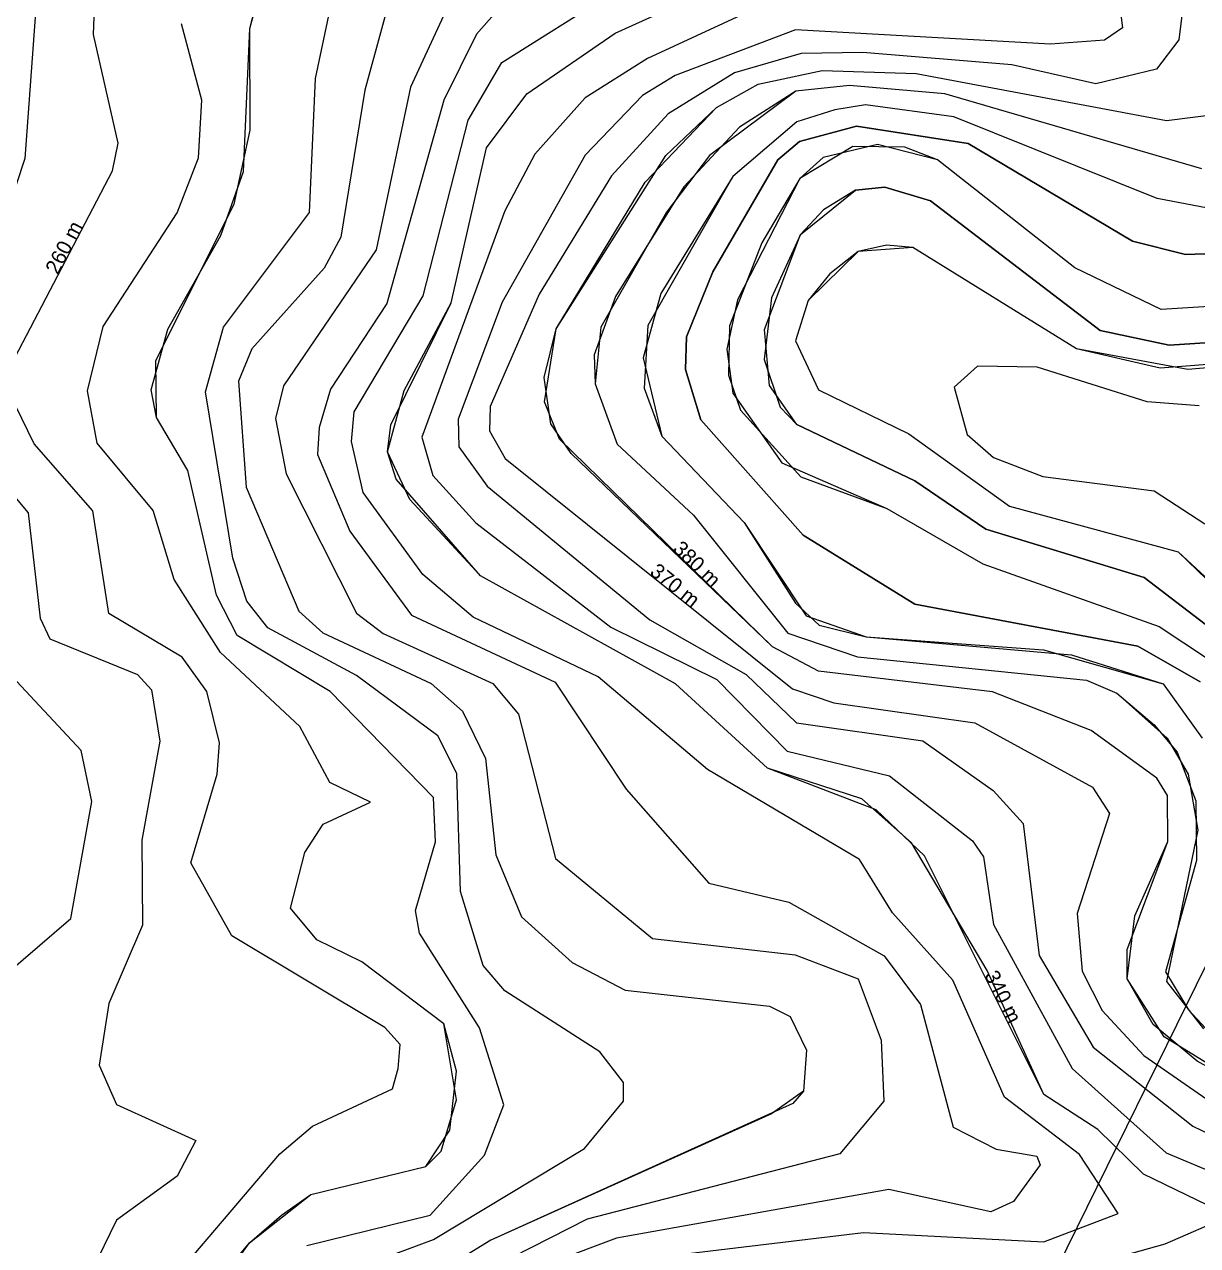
# Model space of a CAD drawing. Extents: x 120.7465 to 120.8269, y 14.0376 to 14.0711.
# Drawn here: x 120.77333 to 120.78012, y 14.04856 to 14.05564 of the extents above; entities that cross this region are included whole.
import ezdxf

# ---------------------------------------------------------------- set-up
doc = ezdxf.new("R2010")
doc.units = 0
doc.header["$MEASUREMENT"] = 0
for name, color, linetype in [('Contour_Line_Intermediate', 7, 'Continuous'), ('Contour_Line_Major', 7, 'Continuous'), ('FEATURE_LABEL', 7, 'Continuous'), ('Iso-height_Area', 7, 'Continuous'), ('Unknown_Area_Type', 7, 'Continuous')]:
    doc.layers.add(name, color=color, linetype=linetype)

msp = doc.modelspace()

# ---------------------------------------------------------------- linework, layer by layer
at = {"layer": 'Contour_Line_Intermediate', "color": 36}
for points in [[(120.7749638, 14.0485634), (120.7756774, 14.0487401), (120.7759918, 14.0490879), (120.7761051, 14.049379), (120.7759639, 14.0498246), (120.7756155, 14.0503742), (120.7755925, 14.0505053), (120.7757077, 14.0509029), (120.7756964, 14.0511599), (120.7750976, 14.0517727), (120.7745599, 14.0520978), (120.7744397, 14.0523322), (120.774273, 14.0530545), (120.7740919, 14.053361), (120.7740611, 14.0535215), (120.7741574, 14.0538722), (120.7744637, 14.0544158), (120.7745953, 14.0547864), (120.774633, 14.0556152), (120.7748494, 14.0564547)], [(120.7751095, 14.0483798), (120.7756973, 14.0485986), (120.7765714, 14.049126), (120.7767974, 14.0493998), (120.7767983, 14.0495074), (120.7766603, 14.049685), (120.7761099, 14.0500401), (120.7759843, 14.0501859), (120.7758523, 14.0506156), (120.7758317, 14.0512994), (120.7757215, 14.0515168), (120.7752507, 14.0518671), (120.7747371, 14.0521424), (120.7746159, 14.0522965), (120.7745344, 14.0525457), (120.7743751, 14.0535094), (120.7744803, 14.0538839), (120.7749789, 14.054549), (120.7750122, 14.055325), (120.7752572, 14.0564758)], [(120.7755827, 14.0562981), (120.775299, 14.0552581), (120.7751594, 14.0544061), (120.7750625, 14.0542256), (120.774644, 14.0537579), (120.7745674, 14.0535722), (120.7746122, 14.0529583), (120.7749156, 14.0522396), (120.7750563, 14.0521142), (120.7756835, 14.0518197), (120.7758643, 14.0516604), (120.7759974, 14.0513856), (120.7760581, 14.0508279), (120.7762061, 14.0504671), (120.7765, 14.0502033), (120.7768078, 14.0500425), (120.7776438, 14.0499509), (120.777764, 14.049891), (120.7778573, 14.0496959), (120.7778412, 14.0494579), (120.7776552, 14.049326), (120.7760283, 14.0485956), (120.7756686, 14.0483727)], [(120.7792394, 14.048378), (120.7799367, 14.0485739), (120.7803084, 14.0487353), (120.7798104, 14.0489763), (120.7795467, 14.0492354), (120.7792325, 14.0494395), (120.7785411, 14.0508205), (120.7782618, 14.0510874), (120.7776329, 14.0513302), (120.7770982, 14.0518189), (120.7759687, 14.0524429), (120.7755598, 14.0528857), (120.7754305, 14.0531617), (120.7755271, 14.0535181), (120.7757985, 14.0540258), (120.7760045, 14.0549236), (120.7762375, 14.0552354), (120.7767485, 14.055587), (120.7777844, 14.0560572)], [(120.7739318, 14.048067), (120.7748073, 14.0490957), (120.774996, 14.0492545), (120.7754601, 14.0494715), (120.7754916, 14.0495898), (120.7755046, 14.0497287), (120.7754142, 14.0498276), (120.774528, 14.0503581), (120.7742908, 14.0507813), (120.7744425, 14.051294), (120.774457, 14.0514765), (120.7743827, 14.0517731), (120.77424, 14.0519724), (120.7738157, 14.0522247), (120.7737221, 14.0528198), (120.7733831, 14.0532082), (120.773203, 14.0535772), (120.7738366, 14.0547904), (120.7738696, 14.0549504), (120.7737276, 14.0555796), (120.7737395, 14.0559352)], [(120.7758625, 14.0559242), (120.7755643, 14.0552753), (120.7753651, 14.0543329), (120.7748272, 14.0535435), (120.7747822, 14.0533557), (120.7748434, 14.0530352), (120.7752502, 14.0522275), (120.7754046, 14.0521088), (120.7760399, 14.0518207), (120.7761884, 14.0516426), (120.7764031, 14.0508058), (120.7769656, 14.0503432), (120.7777915, 14.0502477), (120.7781573, 14.0501081), (120.7782901, 14.0497533), (120.7783062, 14.0493997), (120.778051, 14.0490954), (120.7765874, 14.0487164), (120.776044, 14.0484412)], [(120.7796583, 14.055862), (120.7796894, 14.0556193), (120.7795852, 14.0555467), (120.7792724, 14.055523), (120.7777939, 14.0556061), (120.7770968, 14.0553417), (120.7769079, 14.0552264), (120.7765765, 14.0548809), (120.7760945, 14.0540283), (120.775839, 14.0533515), (120.775844, 14.0531909), (120.7760069, 14.0529625), (120.7769496, 14.0521884), (120.7775077, 14.0518712), (120.7778009, 14.0515914), (120.7785321, 14.0514879), (120.77894, 14.0512003), (120.7791124, 14.0510088), (120.7792064, 14.0502445), (120.7795188, 14.0497122), (120.7800966, 14.0492551), (120.7806766, 14.0489777)], [(120.7768826, 14.048482), (120.7781883, 14.0486398), (120.7792338, 14.0485859), (120.7796641, 14.0487486), (120.7794391, 14.0490912), (120.7790047, 14.049424), (120.7787056, 14.0501017), (120.7783561, 14.0504909), (120.7781657, 14.0508011), (120.7772842, 14.0513224), (120.77665, 14.0518583), (120.7759273, 14.0522041), (120.7756353, 14.052452), (120.7752891, 14.0529273), (120.775222, 14.0532223), (120.7752378, 14.0533931), (120.7756375, 14.0540668), (120.7758967, 14.0550842), (120.776093, 14.0554177), (120.7767327, 14.0558205)], [(120.7760925, 14.0557478), (120.7759466, 14.0555826), (120.7757573, 14.0551991), (120.7754263, 14.0540206), (120.7751003, 14.0535256), (120.7750335, 14.0533026), (120.775025, 14.0531475), (120.7752119, 14.052702), (120.7755694, 14.0522161), (120.7764024, 14.0518276), (120.7768126, 14.0512081), (120.7772922, 14.0506627), (120.7777555, 14.0505539), (120.7783085, 14.0502415), (120.7785193, 14.0499592), (120.7787071, 14.0492488), (120.7789571, 14.0491227), (120.7791934, 14.0490811), (120.7792127, 14.0490309), (120.7790579, 14.0488193), (120.7789268, 14.048758), (120.7783342, 14.0488882), (120.776757, 14.0486072), (120.7763913, 14.0484684)], [(120.7776582, 14.0557751), (120.7769364, 14.0554403), (120.7765764, 14.0552138), (120.7762836, 14.0548867), (120.7761103, 14.0545577), (120.7756296, 14.0532464), (120.7756931, 14.0530257), (120.775942, 14.0527514), (120.7767236, 14.0521468), (120.7773375, 14.051844), (120.777745, 14.0514279), (120.7783391, 14.0512846), (120.7788197, 14.0509084), (120.7788836, 14.0508159), (120.7789423, 14.0504242), (120.7793965, 14.0495892), (120.7799421, 14.0490999), (120.780587, 14.0488296)], [(120.7744673, 14.0483814), (120.7746315, 14.0485792), (120.7749859, 14.0488589), (120.7756517, 14.0490223), (120.7757418, 14.0491102), (120.775831, 14.0494084), (120.7757574, 14.0498474), (120.7752811, 14.0502068), (120.7750211, 14.0503352), (120.7748675, 14.0505178), (120.7749511, 14.0508414), (120.7750582, 14.0510041), (120.7753324, 14.0511327), (120.7750963, 14.0512468), (120.7749232, 14.0515703), (120.774462, 14.051999), (120.7741933, 14.0524221), (120.7740732, 14.0528221), (120.7737472, 14.0532125), (120.7736921, 14.0535152), (120.7737831, 14.0538877), (120.7742113, 14.0545468), (120.7743349, 14.0548646), (120.7743546, 14.0552001), (120.7742376, 14.0556409)], [(120.7800346, 14.0557059), (120.7800147, 14.0555499), (120.779885, 14.0553799), (120.7795352, 14.0552938), (120.7790481, 14.0554048), (120.7781845, 14.0554766), (120.7778272, 14.0554704), (120.7774403, 14.055357), (120.7770568, 14.05512), (120.7767284, 14.0547603), (120.7763093, 14.054076), (120.7760244, 14.0534254), (120.7760213, 14.0532845), (120.7761123, 14.0531232), (120.7777767, 14.051789), (120.7780173, 14.0517078), (120.7788333, 14.0515917), (120.7795156, 14.0512199), (120.779613, 14.0510668), (120.7794265, 14.0504879), (120.7794547, 14.0501535), (120.7795708, 14.0499261), (120.7798128, 14.049665), (120.780221, 14.0493804)], [(120.7804755, 14.0494365), (120.7801209, 14.0496318), (120.7798673, 14.0498447), (120.7797155, 14.0501079), (120.7797157, 14.050279), (120.7799507, 14.0509054), (120.7799497, 14.0511702), (120.7798879, 14.0512723), (120.7795074, 14.0515474), (120.7789358, 14.0517722), (120.7779272, 14.0518904), (120.7776608, 14.0520322), (120.7764947, 14.0531529), (120.7763768, 14.0533237), (120.7763383, 14.0535922), (120.7764078, 14.0538746), (120.7769241, 14.0547249), (120.7773363, 14.0551562), (120.777578, 14.0552922), (120.7779497, 14.0553705), (120.7784927, 14.0553538), (120.7799437, 14.0550811), (120.7802649, 14.055122)], [(120.7801482, 14.0548012), (120.7786593, 14.0552358), (120.7781077, 14.0552854), (120.7777968, 14.055251), (120.7772954, 14.0548797), (120.7770477, 14.0545514), (120.7766668, 14.0538841), (120.7766328, 14.0535566), (120.7767605, 14.0532067), (120.777204, 14.0527957), (120.7777489, 14.0521124), (120.7781529, 14.0519753), (120.7794808, 14.0518398), (120.779656, 14.0517648), (120.7799476, 14.0515027), (120.7800697, 14.0512942), (120.7801248, 14.0509697), (120.7799438, 14.0500937), (120.7801581, 14.0498198)], [(120.7802649, 14.0545592), (120.7798902, 14.0546306), (120.7787115, 14.055103), (120.7782003, 14.0551724), (120.7780219, 14.0551429), (120.7778019, 14.0550741), (120.777431, 14.0547564), (120.7769383, 14.0538942), (120.776918, 14.053531), (120.7770194, 14.0532532), (120.7774968, 14.0527518), (120.7778561, 14.0522125), (120.7782038, 14.0520908), (120.7793936, 14.0519867), (120.7799241, 14.0518178), (120.7801506, 14.0515037)], [(120.7813338, 14.0543495), (120.7800531, 14.0543044), (120.7797471, 14.0543818), (120.7787946, 14.0549483), (120.7781469, 14.0550498), (120.7778173, 14.0549595), (120.7776913, 14.0548529), (120.7773151, 14.0542043), (120.7771631, 14.0538285), (120.7771576, 14.05364), (120.7772465, 14.0533468), (120.7778394, 14.0526785), (120.7784859, 14.0522788), (120.7797769, 14.0520358), (120.7801384, 14.0518294)], [(120.7815495, 14.0540894), (120.779912, 14.0539874), (120.7794125, 14.0542279), (120.7786174, 14.054854), (120.7784286, 14.0549278), (120.7781266, 14.054931), (120.7778189, 14.0547447), (120.7775991, 14.054373), (120.7774117, 14.0538911), (120.7774052, 14.0536058), (120.7774748, 14.0534026), (120.777826, 14.0530171), (120.7783232, 14.0528345), (120.7788788, 14.0525123), (120.7799011, 14.0521497), (120.7803307, 14.0518672)], [(120.7816811, 14.0538918), (120.7799601, 14.0537793), (120.7795595, 14.0538655), (120.7785761, 14.0546157), (120.7783127, 14.0546952), (120.7781414, 14.0546782), (120.7779566, 14.0545635), (120.777824, 14.0544221), (120.7776543, 14.054054), (120.777613, 14.0536969), (120.7777056, 14.053421), (120.7778014, 14.053321), (120.7784857, 14.0529944), (120.7788961, 14.0527133), (120.7798138, 14.0524347), (120.7805473, 14.0518738)], [(120.7824559, 14.0538441), (120.7800676, 14.0536387), (120.7794232, 14.0537584), (120.7784744, 14.054346), (120.7781566, 14.0543222), (120.7778672, 14.0540383), (120.7777938, 14.0538042), (120.777927, 14.0535219), (120.7784515, 14.0532658), (120.7790346, 14.0528478), (120.7800107, 14.0525831), (120.7807353, 14.0519134)], [(120.7801323, 14.0534283), (120.7798325, 14.0534517), (120.7791938, 14.053653), (120.7788479, 14.0536576), (120.7787135, 14.0535368), (120.7787886, 14.0532626), (120.7789414, 14.0531284), (120.7792279, 14.0530196), (120.7798731, 14.052937), (120.7801656, 14.0527445)], [(120.7731373, 14.0500657), (120.7735957, 14.0504578), (120.7737175, 14.0511355), (120.773656, 14.0514316), (120.7732542, 14.0518622)]]:
    msp.add_lwpolyline(points, dxfattribs=at)
at = {"layer": 'Contour_Line_Major', "color": 36}
for points in [[(120.7755827, 14.0562981), (120.775299, 14.0552581), (120.7751594, 14.0544061), (120.7750625, 14.0542256), (120.774644, 14.0537579), (120.7745674, 14.0535722), (120.7746122, 14.0529583), (120.7749156, 14.0522396), (120.7750563, 14.0521142), (120.7756835, 14.0518197), (120.7758643, 14.0516604), (120.7759974, 14.0513856), (120.7760581, 14.0508279), (120.7762061, 14.0504671), (120.7765, 14.0502033), (120.7768078, 14.0500425), (120.7776438, 14.0499509), (120.777764, 14.049891), (120.7778573, 14.0496959), (120.7778412, 14.0494579), (120.7776552, 14.049326), (120.7760283, 14.0485956), (120.7756686, 14.0483727)], [(120.7733948, 14.0557604), (120.7733288, 14.0548623), (120.7732308, 14.0545614)], [(120.7733948, 14.0557604), (120.7733288, 14.0548623), (120.7732308, 14.0545614)], [(120.7776582, 14.0557751), (120.7769364, 14.0554403), (120.7765764, 14.0552138), (120.7762836, 14.0548867), (120.7761103, 14.0545577), (120.7756296, 14.0532464), (120.7756931, 14.0530257), (120.775942, 14.0527514), (120.7767236, 14.0521468), (120.7773375, 14.051844), (120.777745, 14.0514279), (120.7783391, 14.0512846), (120.7788197, 14.0509084), (120.7788836, 14.0508159), (120.7789423, 14.0504242), (120.7793965, 14.0495892), (120.7799421, 14.0490999), (120.780587, 14.0488296)], [(120.7802649, 14.0545592), (120.7798902, 14.0546306), (120.7787115, 14.055103), (120.7782003, 14.0551724), (120.7780219, 14.0551429), (120.7778019, 14.0550741), (120.777431, 14.0547564), (120.7769383, 14.0538942), (120.776918, 14.053531), (120.7770194, 14.0532532), (120.7774968, 14.0527518), (120.7778561, 14.0522125), (120.7782038, 14.0520908), (120.7793936, 14.0519867), (120.7799241, 14.0518178), (120.7801506, 14.0515037)], [(120.7801323, 14.0534283), (120.7798325, 14.0534517), (120.7791938, 14.053653), (120.7788479, 14.0536576), (120.7787135, 14.0535368), (120.7787886, 14.0532626), (120.7789414, 14.0531284), (120.7792279, 14.0530196), (120.7798731, 14.052937), (120.7801656, 14.0527445)], [(120.77286, 14.0533907), (120.7733488, 14.0528093), (120.7734184, 14.0521981), (120.7734736, 14.0520785), (120.7739819, 14.0518712), (120.7740623, 14.0517834), (120.7741106, 14.0514861), (120.7740065, 14.0509128), (120.7740112, 14.0504207), (120.7738153, 14.0499652), (120.7737588, 14.0496093), (120.7738608, 14.04938), (120.7743201, 14.0491714), (120.7742111, 14.0489648), (120.7738603, 14.0487108), (120.7737154, 14.0484126), (120.7736542, 14.0476857), (120.7737936, 14.0467104), (120.7736862, 14.046353), (120.773127, 14.0455621)], [(120.77286, 14.0533907), (120.7733488, 14.0528093), (120.7734184, 14.0521981), (120.7734736, 14.0520785), (120.7739819, 14.0518712), (120.7740623, 14.0517834), (120.7741106, 14.0514861), (120.7740065, 14.0509128), (120.7740112, 14.0504207), (120.7738153, 14.0499652), (120.7737588, 14.0496093), (120.7738608, 14.04938), (120.7743201, 14.0491714), (120.7742111, 14.0489648), (120.7738603, 14.0487108), (120.7737154, 14.0484126), (120.7736542, 14.0476857), (120.7737936, 14.0467104), (120.7736862, 14.046353), (120.773127, 14.0455621)]]:
    msp.add_lwpolyline(points, dxfattribs=at)
at = {"layer": 'Iso-height_Area', "color": 80}
for points in [[(120.7749638, 14.0485634, 280), (120.7756774, 14.0487401, 280), (120.7759918, 14.0490879, 280), (120.7761051, 14.049379, 280), (120.7759639, 14.0498246, 280), (120.7756155, 14.0503742, 280), (120.7755925, 14.0505053, 280), (120.7757077, 14.0509029, 280), (120.7756964, 14.0511599, 280), (120.7750976, 14.0517727, 280), (120.7745599, 14.0520978, 280), (120.7744397, 14.0523322, 280), (120.774273, 14.0530545, 280), (120.7740919, 14.053361, 280), (120.7740887, 14.0536907, 280), (120.7745424, 14.054597, 280), (120.7746348, 14.0550262, 280), (120.774633, 14.0556152, 280), (120.7749055, 14.0566159, 280)], [(120.7751095, 14.0483798, 290), (120.7756973, 14.0485986, 290), (120.7765714, 14.049126, 290), (120.7767974, 14.0493998, 290), (120.7767983, 14.0495074, 290), (120.7766603, 14.049685, 290), (120.7761099, 14.0500401, 290), (120.7759843, 14.0501859, 290), (120.7758523, 14.0506156, 290), (120.7758317, 14.0512994, 290), (120.7757215, 14.0515168, 290), (120.7752507, 14.0518671, 290), (120.7747371, 14.0521424, 290), (120.7746159, 14.0522965, 290), (120.7745344, 14.0525457, 290), (120.7743751, 14.0535094, 290), (120.7744803, 14.0538839, 290), (120.7749789, 14.054549, 290), (120.7750122, 14.055325, 290), (120.7752572, 14.0564758, 290)], [(120.7755827, 14.0562981, 300), (120.775299, 14.0552581, 300), (120.7751594, 14.0544061, 300), (120.7750625, 14.0542256, 300), (120.774644, 14.0537579, 300), (120.7745674, 14.0535722, 300), (120.7746122, 14.0529583, 300), (120.7749156, 14.0522396, 300), (120.7750563, 14.0521142, 300), (120.7756835, 14.0518197, 300), (120.7758643, 14.0516604, 300), (120.7759974, 14.0513856, 300), (120.7760581, 14.0508279, 300), (120.7762061, 14.0504671, 300), (120.7765, 14.0502033, 300), (120.7768078, 14.0500425, 300), (120.7776438, 14.0499509, 300), (120.777764, 14.049891, 300), (120.7778573, 14.0496959, 300), (120.7778412, 14.0494579, 300), (120.7777783, 14.0493868, 300), (120.7760283, 14.0485956, 300), (120.7756686, 14.0483727, 300)], [(120.7755827, 14.0562981, 300), (120.775299, 14.0552581, 300), (120.7751594, 14.0544061, 300), (120.7750625, 14.0542256, 300), (120.774644, 14.0537579, 300), (120.7745674, 14.0535722, 300), (120.7746122, 14.0529583, 300), (120.7749156, 14.0522396, 300), (120.7750563, 14.0521142, 300), (120.7756835, 14.0518197, 300), (120.7758643, 14.0516604, 300), (120.7759974, 14.0513856, 300), (120.7760581, 14.0508279, 300), (120.7762061, 14.0504671, 300), (120.7765, 14.0502033, 300), (120.7768078, 14.0500425, 300), (120.7776438, 14.0499509, 300), (120.777764, 14.049891, 300), (120.7778573, 14.0496959, 300), (120.7778412, 14.0494579, 300), (120.7777783, 14.0493868, 300), (120.7760283, 14.0485956, 300), (120.7756686, 14.0483727, 300)], [(120.7739318, 14.048067, 260), (120.7748073, 14.0490957, 260), (120.774996, 14.0492545, 260), (120.7754601, 14.0494715, 260), (120.7754916, 14.0495898, 260), (120.7755046, 14.0497287, 260), (120.7754142, 14.0498276, 260), (120.774528, 14.0503581, 260), (120.7742908, 14.0507813, 260), (120.7744425, 14.051294, 260), (120.774457, 14.0514765, 260), (120.7743827, 14.0517731, 260), (120.77424, 14.0519724, 260), (120.7738157, 14.0522247, 260), (120.7737221, 14.0528198, 260), (120.7733831, 14.0532082, 260), (120.773203, 14.0535772, 260), (120.7738366, 14.0547904, 260), (120.7738696, 14.0549504, 260), (120.7737276, 14.0555796, 260), (120.7737395, 14.0559352, 260)], [(120.7758625, 14.0559242, 310), (120.7755643, 14.0552753, 310), (120.7753651, 14.0543329, 310), (120.7748272, 14.0535435, 310), (120.7747822, 14.0533557, 310), (120.7748434, 14.0530352, 310), (120.7752502, 14.0522275, 310), (120.7754046, 14.0521088, 310), (120.7760399, 14.0518207, 310), (120.7761884, 14.0516426, 310), (120.7764031, 14.0508058, 310), (120.7769656, 14.0503432, 310), (120.7777915, 14.0502477, 310), (120.7781573, 14.0501081, 310), (120.7782901, 14.0497533, 310), (120.7783062, 14.0493997, 310), (120.778051, 14.0490954, 310), (120.7765874, 14.0487164, 310), (120.776044, 14.0484412, 310)], [(120.7760925, 14.0557478, 320), (120.7759466, 14.0555826, 320), (120.7757573, 14.0551991, 320), (120.7754263, 14.0540206, 320), (120.7751003, 14.0535256, 320), (120.7750335, 14.0533026, 320), (120.775025, 14.0531475, 320), (120.7752119, 14.052702, 320), (120.7755694, 14.0522161, 320), (120.7764024, 14.0518276, 320), (120.7768126, 14.0512081, 320), (120.7772922, 14.0506627, 320), (120.7777555, 14.0505539, 320), (120.7783085, 14.0502415, 320), (120.7785193, 14.0499592, 320), (120.7787071, 14.0492488, 320), (120.7789571, 14.0491227, 320), (120.7791934, 14.0490811, 320), (120.7792127, 14.0490309, 320), (120.7790579, 14.0488193, 320), (120.7789268, 14.048758, 320), (120.7783342, 14.0488882, 320), (120.776757, 14.0486072, 320), (120.7763913, 14.0484684, 320)], [(120.7743461, 14.0481852, 270), (120.7746315, 14.0485792, 270), (120.7748155, 14.04874, 270), (120.7749859, 14.0488589, 270), (120.7756517, 14.0490223, 270), (120.7757912, 14.0492319, 270), (120.7758309, 14.0495744, 270), (120.7757574, 14.0498474, 270), (120.7752811, 14.0502068, 270), (120.7750211, 14.0503352, 270), (120.7748675, 14.0505178, 270), (120.7749511, 14.0508414, 270), (120.7750582, 14.0510041, 270), (120.7753324, 14.0511327, 270), (120.7750963, 14.0512468, 270), (120.7749232, 14.0515703, 270), (120.774462, 14.051999, 270), (120.7741933, 14.0524221, 270), (120.7740732, 14.0528221, 270), (120.7737472, 14.0532125, 270), (120.7736921, 14.0535152, 270), (120.7737831, 14.0538877, 270), (120.7742113, 14.0545468, 270), (120.7743349, 14.0548646, 270), (120.7743546, 14.0552001, 270), (120.7742376, 14.0556409, 270)]]:
    msp.add_polyline3d(points, dxfattribs=at)
at = {"layer": 'Iso-height_Area', "color": 70}
for points in [[(120.7792394, 14.048378, 340), (120.7799367, 14.0485739, 340), (120.7803084, 14.0487353, 340), (120.7798104, 14.0489763, 340), (120.7795467, 14.0492354, 340), (120.7792325, 14.0494395, 340), (120.7789046, 14.0501571, 340), (120.7784658, 14.0508977, 340), (120.7781782, 14.0511513, 340), (120.7776329, 14.0513302, 340), (120.7770982, 14.0518189, 340), (120.7759687, 14.0524429, 340), (120.7754813, 14.0530042, 340), (120.7754305, 14.0531617, 340), (120.7754488, 14.0533191, 340), (120.7757985, 14.0540258, 340), (120.7760045, 14.0549236, 340), (120.7762375, 14.0552354, 340), (120.7767485, 14.055587, 340), (120.7777844, 14.0560572, 340)], [(120.7796583, 14.055862, 360), (120.7796894, 14.0556193, 360), (120.7795852, 14.0555467, 360), (120.7792724, 14.055523, 360), (120.7777939, 14.0556061, 360), (120.7770968, 14.0553417, 360), (120.7769079, 14.0552264, 360), (120.7765765, 14.0548809, 360), (120.7760945, 14.0540283, 360), (120.775839, 14.0533515, 360), (120.775844, 14.0531909, 360), (120.7760069, 14.0529625, 360), (120.7769496, 14.0521884, 360), (120.7775077, 14.0518712, 360), (120.7778009, 14.0515914, 360), (120.7785321, 14.0514879, 360), (120.77894, 14.0512003, 360), (120.7791124, 14.0510088, 360), (120.7792064, 14.0502445, 360), (120.7795188, 14.0497122, 360), (120.7800966, 14.0492551, 360), (120.7806766, 14.0489777, 360)], [(120.7768826, 14.048482, 330), (120.7781883, 14.0486398, 330), (120.7792338, 14.0485859, 330), (120.7796641, 14.0487486, 330), (120.7794391, 14.0490912, 330), (120.7790047, 14.049424, 330), (120.7787056, 14.0501017, 330), (120.7783561, 14.0504909, 330), (120.7781657, 14.0508011, 330), (120.7772842, 14.0513224, 330), (120.77665, 14.0518583, 330), (120.7759273, 14.0522041, 330), (120.7756353, 14.052452, 330), (120.7752891, 14.0529273, 330), (120.775222, 14.0532223, 330), (120.7752378, 14.0533931, 330), (120.7756375, 14.0540668, 330), (120.7758967, 14.0550842, 330), (120.776093, 14.0554177, 330), (120.7767327, 14.0558205, 330)], [(120.7776582, 14.0557751, 350), (120.7769364, 14.0554403, 350), (120.7765764, 14.0552138, 350), (120.7762836, 14.0548867, 350), (120.7761103, 14.0545577, 350), (120.7756296, 14.0532464, 350), (120.7756931, 14.0530257, 350), (120.775942, 14.0527514, 350), (120.7767236, 14.0521468, 350), (120.7773375, 14.051844, 350), (120.777745, 14.0514279, 350), (120.7783391, 14.0512846, 350), (120.7788197, 14.0509084, 350), (120.7788836, 14.0508159, 350), (120.7789423, 14.0504242, 350), (120.7793965, 14.0495892, 350), (120.7799421, 14.0490999, 350), (120.780587, 14.0488296, 350)], [(120.7776582, 14.0557751, 350), (120.7769364, 14.0554403, 350), (120.7765764, 14.0552138, 350), (120.7762836, 14.0548867, 350), (120.7761103, 14.0545577, 350), (120.7756296, 14.0532464, 350), (120.7756931, 14.0530257, 350), (120.775942, 14.0527514, 350), (120.7767236, 14.0521468, 350), (120.7773375, 14.051844, 350), (120.777745, 14.0514279, 350), (120.7783391, 14.0512846, 350), (120.7788197, 14.0509084, 350), (120.7788836, 14.0508159, 350), (120.7789423, 14.0504242, 350), (120.7793965, 14.0495892, 350), (120.7799421, 14.0490999, 350), (120.780587, 14.0488296, 350)], [(120.7800346, 14.0557059, 370), (120.7800147, 14.0555499, 370), (120.779885, 14.0553799, 370), (120.7795352, 14.0552938, 370), (120.7790481, 14.0554048, 370), (120.7781845, 14.0554766, 370), (120.7778272, 14.0554704, 370), (120.7774403, 14.055357, 370), (120.7770568, 14.05512, 370), (120.7767284, 14.0547603, 370), (120.7763093, 14.054076, 370), (120.7760244, 14.0534254, 370), (120.7760213, 14.0532845, 370), (120.7761123, 14.0531232, 370), (120.7777767, 14.051789, 370), (120.7780173, 14.0517078, 370), (120.7788333, 14.0515917, 370), (120.7795156, 14.0512199, 370), (120.779613, 14.0510668, 370), (120.7794265, 14.0504879, 370), (120.7794547, 14.0501535, 370), (120.7795708, 14.0499261, 370), (120.7798128, 14.049665, 370), (120.780221, 14.0493804, 370)], [(120.7804755, 14.0494365, 380), (120.7799306, 14.0497729, 380), (120.7797155, 14.0501079, 380), (120.77976, 14.0504747, 380), (120.7799507, 14.0509054, 380), (120.7799497, 14.0511702, 380), (120.7798879, 14.0512723, 380), (120.7795074, 14.0515474, 380), (120.7789358, 14.0517722, 380), (120.7779272, 14.0518904, 380), (120.7776608, 14.0520322, 380), (120.7764269, 14.0532353, 380), (120.7763405, 14.0534512, 380), (120.7764078, 14.0538746, 380), (120.7770431, 14.0548797, 380), (120.7773363, 14.0551562, 380), (120.777578, 14.0552922, 380), (120.7779497, 14.0553705, 380), (120.7784927, 14.0553538, 380), (120.7799437, 14.0550811, 380), (120.7802649, 14.055122, 380)], [(120.7801482, 14.0548012, 390), (120.7786593, 14.0552358, 390), (120.7781077, 14.0552854, 390), (120.7777968, 14.055251, 390), (120.7774698, 14.0550431, 390), (120.7771478, 14.0546974, 390), (120.7767514, 14.0540615, 390), (120.7766275, 14.0537243, 390), (120.7766328, 14.0535566, 390), (120.7767605, 14.0532067, 390), (120.777204, 14.0527957, 390), (120.7777489, 14.0521124, 390), (120.7781529, 14.0519753, 390), (120.7794808, 14.0518398, 390), (120.779656, 14.0517648, 390), (120.7798719, 14.0515795, 390), (120.7800052, 14.051422, 390), (120.7801139, 14.0511402, 390), (120.7801183, 14.050795, 390), (120.779938, 14.0501486, 390), (120.7800721, 14.0499286, 390), (120.7802453, 14.0497411, 390)]]:
    msp.add_polyline3d(points, dxfattribs=at)
at = {"layer": 'Iso-height_Area', "color": 3}
for points in [[(120.7733948, 14.0557604, 250), (120.7733288, 14.0548623, 250), (120.7732308, 14.0545614, 250)], [(120.7733948, 14.0557604, 250), (120.7733288, 14.0548623, 250), (120.7732308, 14.0545614, 250)], [(120.77286, 14.0533907, 250), (120.7733488, 14.0528093, 250), (120.7734184, 14.0521981, 250), (120.7734736, 14.0520785, 250), (120.7739819, 14.0518712, 250), (120.7740623, 14.0517834, 250), (120.7741106, 14.0514861, 250), (120.7740065, 14.0509128, 250), (120.7740112, 14.0504207, 250), (120.7738153, 14.0499652, 250), (120.7737588, 14.0496093, 250), (120.7738608, 14.04938, 250), (120.7743201, 14.0491714, 250), (120.7742111, 14.0489648, 250), (120.7738603, 14.0487108, 250), (120.7737154, 14.0484126, 250), (120.7736542, 14.0476857, 250), (120.7737936, 14.0467104, 250), (120.7736862, 14.046353, 250), (120.773127, 14.0455621, 250)], [(120.77286, 14.0533907, 250), (120.7733488, 14.0528093, 250), (120.7734184, 14.0521981, 250), (120.7734736, 14.0520785, 250), (120.7739819, 14.0518712, 250), (120.7740623, 14.0517834, 250), (120.7741106, 14.0514861, 250), (120.7740065, 14.0509128, 250), (120.7740112, 14.0504207, 250), (120.7738153, 14.0499652, 250), (120.7737588, 14.0496093, 250), (120.7738608, 14.04938, 250), (120.7743201, 14.0491714, 250), (120.7742111, 14.0489648, 250), (120.7738603, 14.0487108, 250), (120.7737154, 14.0484126, 250), (120.7736542, 14.0476857, 250), (120.7737936, 14.0467104, 250), (120.7736862, 14.046353, 250), (120.773127, 14.0455621, 250)], [(120.7731373, 14.0500657, 240), (120.7735957, 14.0504578, 240), (120.7737175, 14.0511355, 240), (120.773656, 14.0514316, 240), (120.7732542, 14.0518622, 240)]]:
    msp.add_polyline3d(points, dxfattribs=at)
at = {"layer": 'Iso-height_Area', "color": 60}
for points in [[(120.7802649, 14.0545592, 400), (120.7798902, 14.0546306, 400), (120.7787115, 14.055103, 400), (120.7782003, 14.0551724, 400), (120.7780219, 14.0551429, 400), (120.7778019, 14.0550741, 400), (120.777431, 14.0547564, 400), (120.7770141, 14.05408, 400), (120.7769111, 14.0537059, 400), (120.7770194, 14.0532532, 400), (120.7774968, 14.0527518, 400), (120.7777937, 14.0522848, 400), (120.777931, 14.0521573, 400), (120.7782038, 14.0520908, 400), (120.7792303, 14.0520151, 400), (120.7799241, 14.0518178, 400), (120.7801506, 14.0515037, 400)], [(120.7802649, 14.0545592, 400), (120.7798902, 14.0546306, 400), (120.7787115, 14.055103, 400), (120.7782003, 14.0551724, 400), (120.7780219, 14.0551429, 400), (120.7778019, 14.0550741, 400), (120.777431, 14.0547564, 400), (120.7770141, 14.05408, 400), (120.7769111, 14.0537059, 400), (120.7770194, 14.0532532, 400), (120.7774968, 14.0527518, 400), (120.7777937, 14.0522848, 400), (120.777931, 14.0521573, 400), (120.7782038, 14.0520908, 400), (120.7792303, 14.0520151, 400), (120.7799241, 14.0518178, 400), (120.7801506, 14.0515037, 400)], [(120.7801384, 14.0518294, 410), (120.7797769, 14.0520358, 410), (120.7784859, 14.0522788, 410), (120.7778394, 14.0526785, 410), (120.7772465, 14.0533468, 410), (120.7771576, 14.05364, 410), (120.7771631, 14.0538285, 410), (120.7773151, 14.0542043, 410), (120.7776913, 14.0548529, 410), (120.7778173, 14.0549595, 410), (120.7781469, 14.0550498, 410), (120.7787946, 14.0549483, 410), (120.7797471, 14.0543818, 410), (120.7800531, 14.0543044, 410), (120.7813338, 14.0543495, 410)], [(120.7815495, 14.0540894, 420), (120.779912, 14.0539874, 420), (120.7794125, 14.0542279, 420), (120.7786174, 14.054854, 420), (120.7782695, 14.0549417, 420), (120.7779547, 14.0548668, 420), (120.7778189, 14.0547447, 420), (120.7774586, 14.0540425, 420), (120.7773968, 14.0537561, 420), (120.777431, 14.0535018, 420), (120.777716, 14.0530988, 420), (120.7783232, 14.0528345, 420), (120.7788788, 14.0525123, 420), (120.7799011, 14.0521497, 420), (120.7803307, 14.0518672, 420)], [(120.7805473, 14.0518738, 430), (120.7798138, 14.0524347, 430), (120.7788961, 14.0527133, 430), (120.7784857, 14.0529944, 430), (120.7778014, 14.053321, 430), (120.7776443, 14.0535461, 430), (120.7776143, 14.0538706, 430), (120.777824, 14.0544221, 430), (120.7781414, 14.0546782, 430), (120.7783127, 14.0546952, 430), (120.7785761, 14.0546157, 430), (120.7795595, 14.0538655, 430), (120.7799601, 14.0537793, 430), (120.7816811, 14.0538918, 430)], [(120.7824559, 14.0538441, 440), (120.7799075, 14.0536462, 440), (120.7794232, 14.0537584, 440), (120.7784744, 14.054346, 440), (120.7783206, 14.0543587, 440), (120.7781566, 14.0543222, 440), (120.7779939, 14.0541925, 440), (120.7778672, 14.0540383, 440), (120.7777938, 14.0538042, 440), (120.777927, 14.0535219, 440), (120.7784515, 14.0532658, 440), (120.7790346, 14.0528478, 440), (120.7800107, 14.0525831, 440), (120.7811685, 14.0514656, 440)], [(120.7801323, 14.0534283, 450), (120.7798325, 14.0534517, 450), (120.7791938, 14.053653, 450), (120.7788479, 14.0536576, 450), (120.7787135, 14.0535368, 450), (120.7787886, 14.0532626, 450), (120.7789414, 14.0531284, 450), (120.7792279, 14.0530196, 450), (120.7798731, 14.052937, 450), (120.7801656, 14.0527445, 450)], [(120.7801323, 14.0534283, 450), (120.7798325, 14.0534517, 450), (120.7791938, 14.053653, 450), (120.7788479, 14.0536576, 450), (120.7787135, 14.0535368, 450), (120.7787886, 14.0532626, 450), (120.7789414, 14.0531284, 450), (120.7792279, 14.0530196, 450), (120.7798731, 14.052937, 450), (120.7801656, 14.0527445, 450)]]:
    msp.add_polyline3d(points, dxfattribs=at)
at = {"layer": 'Unknown_Area_Type', "color": 18}
msp.add_polyline3d([(120.7774633, 14.04468, 0), (120.7793512, 14.0417367, 0), (120.7937793, 14.0437646, 0), (120.7902737, 14.0627977, 0), (120.7862281, 14.0625034, 0), (120.7774633, 14.04468, 0)], close=True, dxfattribs=at)

# ---------------------------------------------------------------- texts
at = {"layer": 'FEATURE_LABEL', "color": 18}
for s, rotation, p in [('260 m', 62.4, (120.7735198, 14.0541838)), ('380 m', 316.1, (120.7770778, 14.0525926)), ('370 m', 321.3, (120.7769445, 14.0524561)), ('340 m', 296.6, (120.7788868, 14.05013))]:
    msp.add_text(s, height=0.00008651, rotation=rotation, dxfattribs=at).set_placement(p)

doc.saveas('drawing.dxf')
